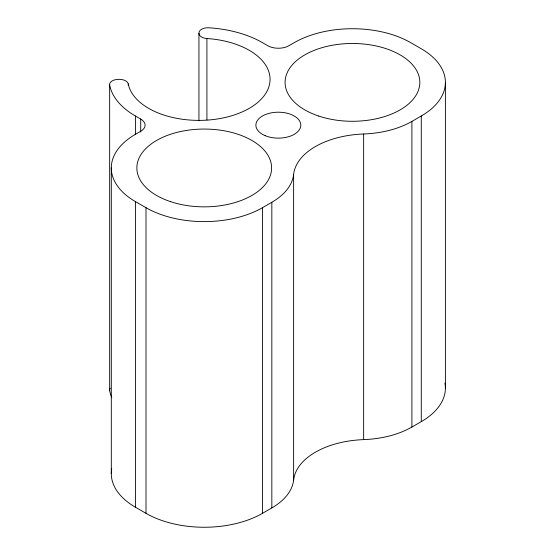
<?xml version="1.0" encoding="UTF-8"?>
<svg xmlns="http://www.w3.org/2000/svg" width="555" height="555" viewBox="0 0 555 555"><rect width="100%" height="100%" fill="white"/><g stroke="black" fill="none" stroke-linecap="round" stroke-linejoin="round"><path stroke-width="0.83" d="M198.94 33.369A8.984 5.189 0 0 0 206.918 38.524A71.123 41.063 0 0 1 270.014 80.864A71.123 41.063 0 0 1 201.604 120.359A71.123 41.063 0 0 1 128.267 83.93A8.984 5.189 0 0 0 119.339 79.33L118.59 79.33A8.984 5.189 0 0 0 109.661 85.088A89.834 51.865 0 0 0 135.413 116.002L140.706 119.061A14.971 8.644 0 0 1 140.706 131.285L135.413 134.338A82.348 47.543 0 0 0 135.413 201.576L146 207.688A82.348 47.543 0 0 0 262.466 207.688L271.839 202.277A74.863 43.221 0 0 0 293.623 174.423A74.863 43.221 0 0 1 363.65 133.991A74.863 43.221 0 0 0 411.9 121.413L421.273 116.002A82.348 47.543 0 0 0 421.273 48.764L410.686 42.652A82.348 47.543 0 0 0 294.226 42.652L288.933 45.711A14.971 8.644 0 0 1 267.76 45.711L262.466 42.652A89.834 51.865 0 0 0 208.923 27.785A8.984 5.189 0 0 0 198.94 32.939L198.94 120.817M111.735 468.684A82.348 47.543 0 0 0 135.413 507.214L146 513.326A82.348 47.543 0 0 0 262.466 513.326L271.839 507.908A74.863 43.221 0 0 0 293.623 480.054A74.863 43.221 0 0 1 363.65 439.622A74.863 43.221 0 0 0 411.9 427.052L421.273 421.633A82.348 47.543 0 0 0 444.957 383.11M445.394 82.383L445.394 388.014M421.273 116.002L421.273 421.633M411.9 121.413L411.9 427.052M363.65 133.991L363.65 439.622M293.623 174.423L293.623 480.054M271.839 202.277L271.839 507.908M262.466 207.688L262.466 513.326M206.918 38.524L206.918 119.915M146 207.688L146 513.326M140.706 119.061L140.706 132.048M135.413 116.002L135.413 134.275M135.413 201.576L135.413 507.214M128.267 83.93L128.267 85.595M111.298 167.957L111.298 473.595M109.661 85.088L109.661 390.72A89.834 51.865 0 0 0 111.777 397.526M109.661 390.72A8.984 5.189 0 0 1 110.306 388.139M170.545 201.645A67.377 38.899 0 0 0 271.61 167.957A67.377 38.899 0 0 0 170.545 134.268A67.377 38.899 0 0 0 170.545 201.645M318.771 116.071A67.377 38.899 0 0 0 419.837 82.383A67.377 38.899 0 0 0 318.771 48.694A67.377 38.899 0 0 0 318.771 116.071M265.165 135.67A22.457 12.966 0 0 0 300.685 126.512A22.457 12.966 0 0 0 269.182 113.331A22.457 12.966 0 0 0 265.165 135.67"/></g></svg>
